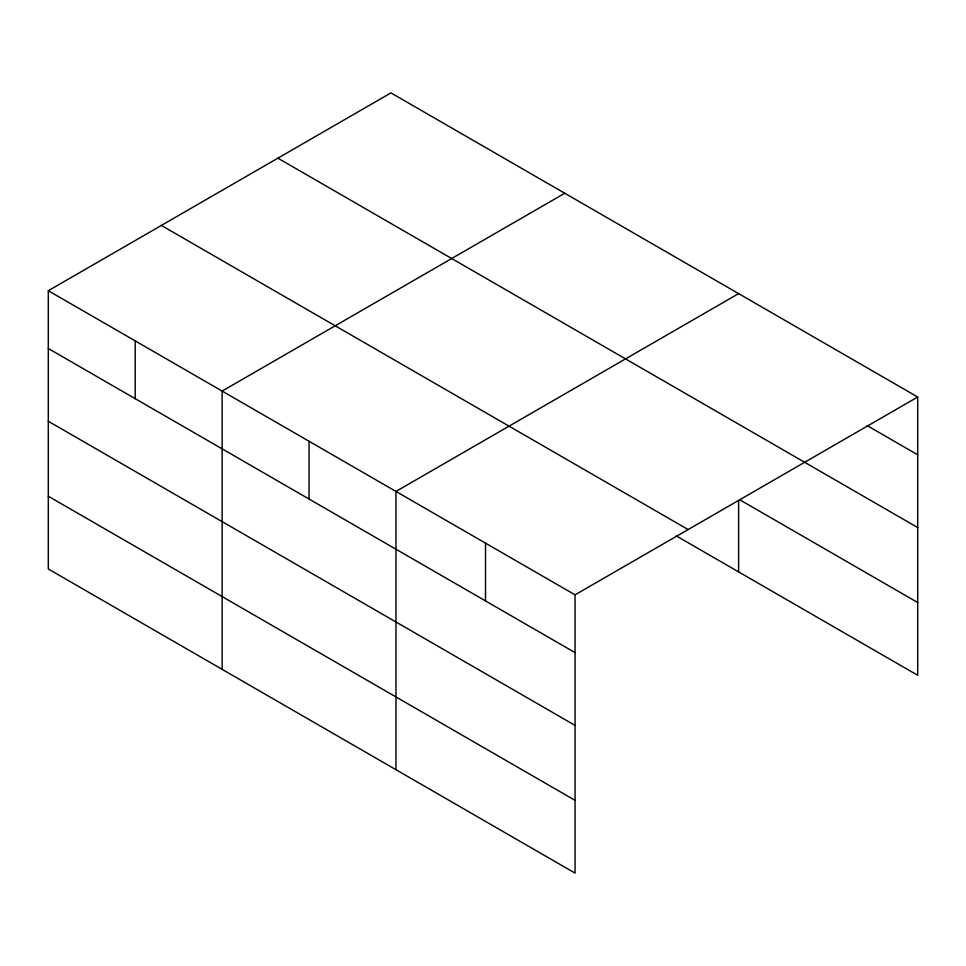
<?xml version="1.0" encoding="UTF-8"?>
<svg xmlns="http://www.w3.org/2000/svg" width="966" height="966" viewBox="0 0 966 966"><rect width="100%" height="100%" fill="white"/><g stroke="black" fill="none" stroke-linecap="round" stroke-linejoin="round"><path stroke-width="1.45" d="M575.06 725.381L575.06 594.839L48.3 290.718L48.3 568.986L575.06 873.107L575.06 725.381L48.3 421.261M676.333 535.937L917.7 675.282L917.7 397.014L390.94 92.893L48.3 290.718M564.772 193.248L222.132 391.073L222.132 669.341M738.604 293.616L395.963 491.44L395.963 769.709M575.06 594.839L917.7 397.014M867.082 425.571L917.7 454.793M277.87 158.17L917.7 527.557M739.896 499.869L917.7 602.518M161.37 225.44L688.13 529.549M48.3 348.497L575.06 652.618M48.3 496.222L575.06 800.343M738.604 500.605L738.604 571.884M485.512 543.134L485.512 600.912M309.048 441.257L309.048 499.036M135.216 340.901L135.216 398.668"/></g></svg>
